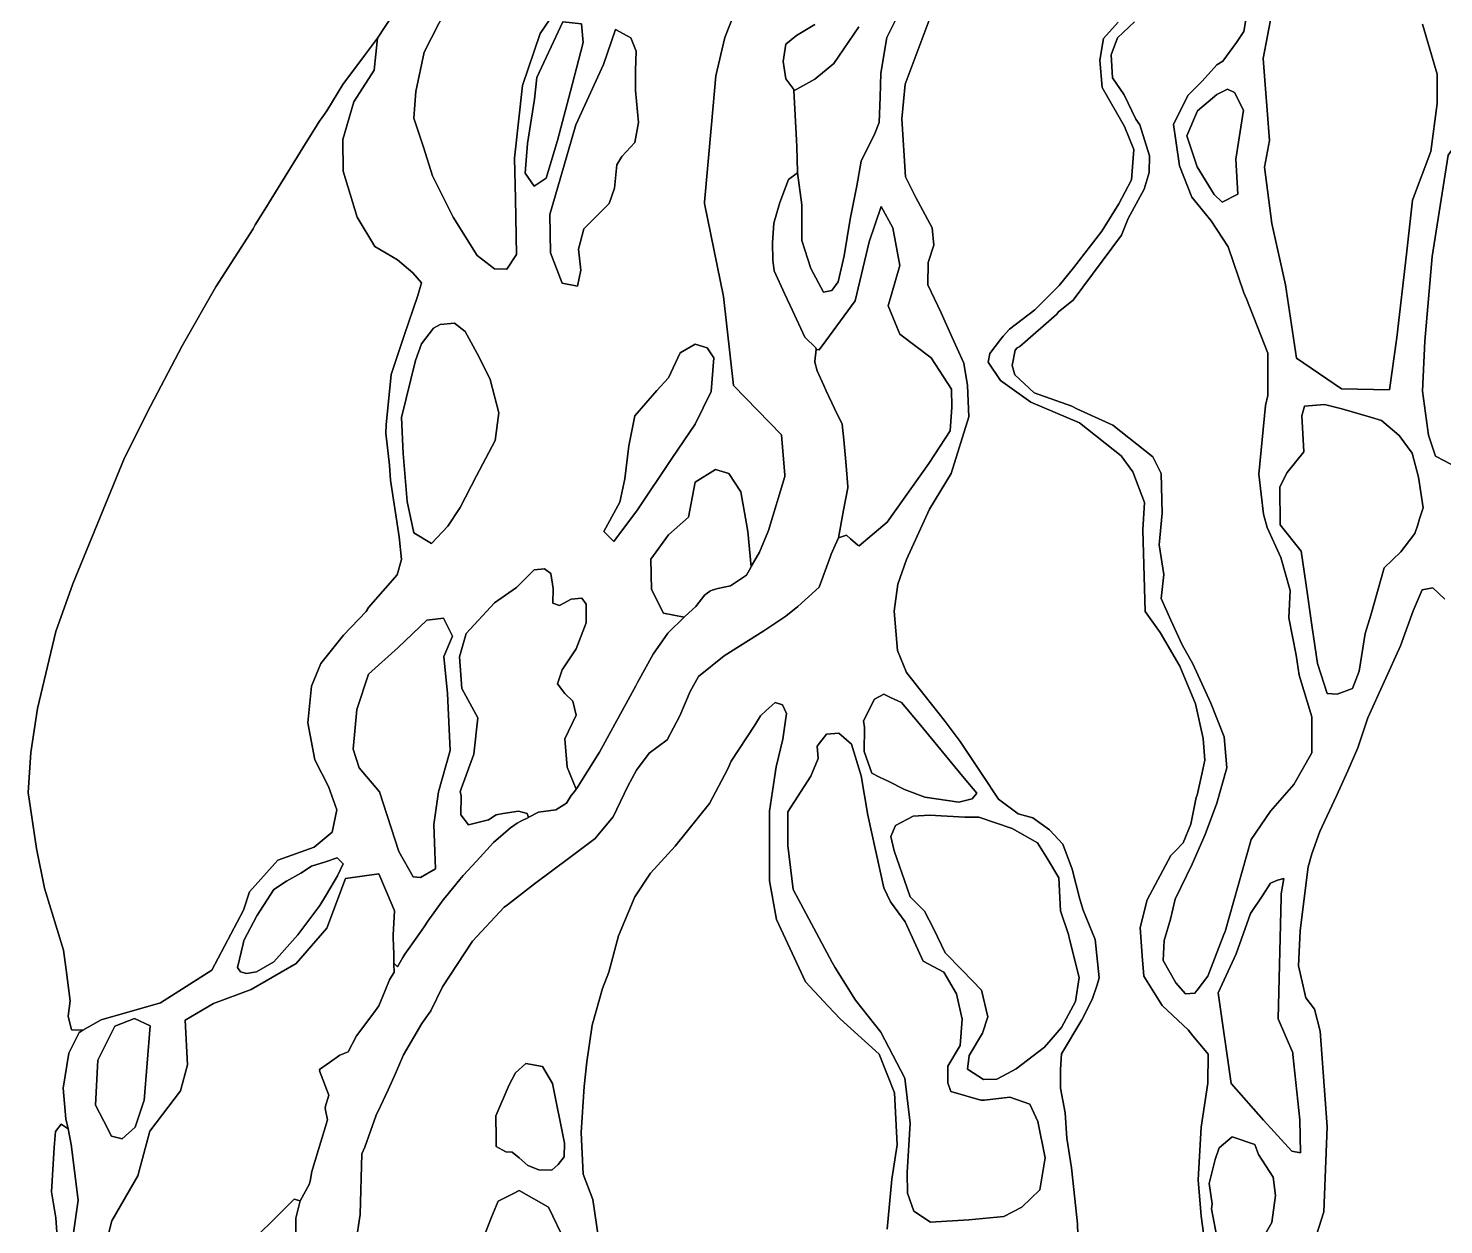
# Model space of a CAD drawing. Header units: inches. Extents: x 288635 to 1232953, y 676945 to 1655780.
# Drawn here: x 493384 to 509250, y 1439270 to 1452679 of the extents above; entities that cross this region are included whole.
import ezdxf

# ---------------------------------------------------------------- set-up
doc = ezdxf.new("R2010")
doc.units = ezdxf.units.IN
doc.header["$MEASUREMENT"] = 0

msp = doc.modelspace()

# ---------------------------------------------------------------- linework, layer by layer
at = {"color": 1}
for points in [[(501535.1096, 1453451.1241), (501191.1505, 1452577.9973), (501091.5059, 1452147.4972), (501042.5706, 1451601.0535), (500964.5056, 1450729.3277), (500965.3454, 1450725.2242), (500964.5056, 1450715.8468), (501178.0565, 1449672.3492), (501289.1683, 1448677.4665), (501825.3049, 1448123.0308), (501862.8955, 1447671.9439), (501864.1106, 1447657.3629), (501679.7838, 1447051.7178), (501579.6001, 1446806.8245), (501488.7631, 1446646.1076), (501487.6825, 1446644.1957), (501450.7826, 1447039.236), (501435.1828, 1447125.8901), (501370.6009, 1447484.6318), (501237.2926, 1447688.1025), (501086.7174, 1447735.1572), (500860.8547, 1447593.993), (500785.5671, 1447198.7332), (500559.7044, 1447001.1033), (500362.0745, 1446728.1859), (500371.4854, 1446389.3918), (500503.2387, 1446125.8853), (500736.3631, 1446081.0536), (500551.7266, 1445901.2479), (500387.6846, 1445663.1224), (500212.6724, 1445346.883), (500193.1175, 1445311.5481), (499788.0091, 1444564.6295), (499528.8615, 1444157.2258), (499525.3542, 1444152.4107), (499425.5744, 1444398.9448), (499399.116, 1444716.4454), (499526.3477, 1444980.2444), (499486.6601, 1445136.3488), (499396.7016, 1445223.6615), (499314.6806, 1445332.1409), (499367.5974, 1445488.2454), (499526.3477, 1445723.725), (499637.2415, 1446014.7673), (499637.2415, 1446224.5735), (499589.8478, 1446292.5803), (499470.7851, 1446279.3511), (499338.4932, 1446210.5593), (499264.4097, 1446237.0177), (499268.5308, 1446399.5417), (499240.3657, 1446568.5325), (499171.8053, 1446620.6643), (499056.1352, 1446609.4726), (498856.9505, 1446411.6431), (498610.8876, 1446239.6635), (498293.3869, 1445895.7045), (498216.3786, 1445636.516), (498244.6114, 1445278.9), (498423.4194, 1444949.5169), (498376.3647, 1444544.8462), (498291.6662, 1444309.5725), (498237.3689, 1444154.4375), (498225.7895, 1444121.3536), (498236.26, 1444080.6351), (498233.0195, 1443864.9705), (498320.1874, 1443752.5896), (498544.1701, 1443807.8204), (498626.7203, 1443864.9705), (498706.0954, 1443877.6705), (498877.5458, 1443906.2455), (498975.971, 1443877.6705), (498991.6315, 1443835.9267), (498905.4446, 1443791.4424), (498864.7703, 1443770.4489), (498788.6158, 1443717.0509), (498597.6028, 1443554.2764), (498407.2331, 1443345.9733), (498259.372, 1443184.1833), (498222.9623, 1443140.208), (498222.9599, 1443140.205), (498055.6424, 1442938.1203), (498035.9663, 1442910.7064), (497864.2156, 1442671.4132), (497820.1628, 1442610.0363), (497742.0312, 1442498.1441), (497605.8499, 1442303.119), (497583.9622, 1442266.415), (497521.1629, 1442161.1054), (497482.8442, 1442201.8927), (497483.1407, 1442188.0962), (497482.8442, 1442188.4118), (497479.7658, 1442331.6304), (497479.0347, 1442365.6451), (497474.2354, 1442515.5941), (497489.714, 1442788.9452), (497463.5312, 1442850.0385), (497311.7898, 1443204.1018), (496941.3724, 1443151.185), (496729.7053, 1442595.5589), (496385.7463, 1442198.6831), (495883.0369, 1441907.6409), (495459.7027, 1441748.8906), (495142.2021, 1441563.6819), (495168.6605, 1441060.9725), (495089.2853, 1440769.9303), (494745.3263, 1440320.1377), (494613.0344, 1439817.4284), (494321.9921, 1439314.719), (494083.8666, 1438388.6755)], [(496383.6206, 1439184.5878), (496383.6206, 1439343.7614), (496432.7274, 1439536.8018), (496532.8014, 1439721.6633), (496542.5882, 1439757.5482), (496562.3592, 1439868.2661), (496739.3217, 1440446.5116), (496712.1811, 1440572.4995), (496713.8816, 1440578.0868), (496712.1811, 1440585.9804), (496753.8733, 1440722.9687), (496648.7874, 1440996.1917), (496652.8595, 1440999.0851), (496648.7874, 1441009.6726), (496761.6789, 1441089.885), (496876.9594, 1441171.7948), (496967.8307, 1441206.7453), (497062.9563, 1441388.3486), (497255.3808, 1441643.8549), (497314.4111, 1441722.2368), (497385.0471, 1441895.183), (497433.8704, 1442014.7226), (497484.7438, 1442100.0334), (497482.8442, 1442188.4118), (497483.1407, 1442188.0962), (497482.8442, 1442201.8927), (497521.1629, 1442161.1054), (497583.9622, 1442266.415), (497605.8499, 1442303.119), (497742.0312, 1442498.1441), (497820.1628, 1442610.0363), (497864.2156, 1442671.4132), (498035.9663, 1442910.7064), (498055.6424, 1442938.1203), (498222.9599, 1443140.205), (498222.9623, 1443140.208), (498259.372, 1443184.1833), (498407.2331, 1443345.9733), (498597.6028, 1443554.2764), (498788.6158, 1443717.0509), (498864.7703, 1443770.4489), (498905.4446, 1443791.4424), (498991.6315, 1443835.9267), (498995.8685, 1443838.1136), (499101.8664, 1443892.8232), (499296.3182, 1443918.7501), (499417.883, 1443994.4307), (499470.9174, 1444080.3953), (499493.8627, 1444109.177), (499525.3542, 1444152.4107), (499528.8615, 1444157.2258), (499788.0091, 1444564.6295), (500193.1175, 1445311.5481), (500212.6724, 1445346.883), (500387.6846, 1445663.1224), (500551.7266, 1445901.2479), (500736.3631, 1446081.0536), (500747.9233, 1446092.3114), (500867.0941, 1446199.2196), (500967.2046, 1446329.6062), (500975.2162, 1446335.3288), (500993.1064, 1446348.1075), (501020.8677, 1446367.937), (501030.2517, 1446374.6398), (501049.4024, 1446381.3425), (501086.2823, 1446394.2505), (501114.0472, 1446400.1401), (501254.1773, 1446429.8646), (501433.8492, 1446548.9492), (501487.6825, 1446644.1957), (501488.7631, 1446646.1076), (501579.6001, 1446806.8245), (501679.7838, 1447051.7178), (501864.1106, 1447657.3629), (501862.8955, 1447671.9439), (501825.3049, 1448123.0308), (501289.1683, 1448677.4665), (501178.0565, 1449672.3492), (500964.5056, 1450715.8468), (500965.3454, 1450725.2242), (500964.5056, 1450729.3277), (501042.5706, 1451601.0535), (501091.5059, 1452147.4972), (501191.1505, 1452577.9973), (501535.1096, 1453451.1241)], [(497557.424, 1452960.5367), (497297.147, 1452567.0722), (497153.8241, 1452375.9838), (496909.7544, 1452050.5725), (496731.6342, 1451755.2142), (496678.1889, 1451679.2608), (496655.0734, 1451649.2107), (496640.5258, 1451625.7362), (496462.6151, 1451338.6529), (496294.2619, 1451066.9921), (496077.8007, 1450717.7025), (496072.1137, 1450708.5257), (495927.4678, 1450475.1198), (495903.3145, 1450430.9776), (495484.6296, 1449780.0774), (495108.7088, 1449119.676), (494753.1081, 1448444.0347), (494463.5476, 1447864.9135), (493884.4264, 1446452.6707), (493691.386, 1445919.2696), (493488.1856, 1445055.6679), (493411.0968, 1444561.9331), (493383.9265, 1444115.63), (493474.2156, 1443487.2148), (493564.5828, 1443041.0786), (493779.814, 1442347.5467), (493807.7122, 1442128.3462), (493851.9908, 1441780.4427), (493831.0227, 1441605.7085), (493868.7863, 1441452.5865), (493996.6325, 1441450.6603), (493952.2668, 1441424.9478), (493837.142, 1441192.9768), (493773.6419, 1440798.7469), (493804.8726, 1440457.8619), (493829.0012, 1440343.805), (493750.676, 1440396.7911), (493687.141, 1440315.9065), (493674.2744, 1440135.7746), (493644.3099, 1439639.6958), (493690.6721, 1439348.2766), (493718.3334, 1438977.6154)], [(493888.5069, 1439154.0291), (493941.4236, 1439545.6132), (493865.5763, 1440170.9131), (493829.0012, 1440343.805), (493804.8726, 1440457.8619), (493773.6419, 1440798.7469), (493837.142, 1441192.9768), (493952.2668, 1441424.9478), (493996.6325, 1441450.6603), (494198.9519, 1441567.9159), (494865.7033, 1441758.4162), (495440.9774, 1442123.0989), (495795.1404, 1442793.8597), (495864.1439, 1443000.8701), (496179.3861, 1443355.2659), (496587.7559, 1443501.2065), (496790.9563, 1443670.5401), (496841.7564, 1443920.3073), (496748.6229, 1444182.7745), (496596.2226, 1444479.1084), (496515.7891, 1444893.9759), (496558.1225, 1445304.6101), (496663.956, 1445558.6106), (496917.9565, 1445876.1112), (497169.3637, 1446144.2408), (497198.0988, 1446188.6495), (497519.0911, 1446553.4459), (497565.6578, 1446727.0129), (497540.2578, 1446981.0134), (497444.2889, 1447614.6026), (497432.1667, 1447784.3137), (497392.0908, 1448140.9491), (497393.6754, 1448236.0256), (497450.5935, 1448799.6354), (497597.9138, 1449236.5163), (497750.3141, 1449683.5572), (497790.9542, 1449825.7974), (497694.434, 1449937.5577), (497521.7137, 1450084.878), (497269.3239, 1450232.2199), (497071.0021, 1450562.8128), (496912.2518, 1451078.7513), (496909.104, 1451434.0096), (497033.4738, 1451855.6271), (497262.0743, 1452211.2278), (497297.147, 1452567.0722), (497557.424, 1452960.5367)], [(499380.0101, 1453000.6112), (499121.2545, 1452622.4923), (498924.0937, 1452038.0646), (498835.4457, 1451223.611), (498843.7058, 1450769.3079), (498856.8271, 1450143.3197), (498746.7602, 1449978.2194), (498611.2933, 1449982.4528), (498416.5595, 1450134.8531), (498146.3191, 1450561.2224), (497915.3129, 1451024.2053), (497813.4906, 1451346.6425), (497705.3581, 1451671.5561), (497726.5248, 1451972.1234), (497823.1046, 1452412.2761), (498067.4058, 1452894.8119)], [(498067.4058, 1452894.8119), (497823.1046, 1452412.2761), (497726.5248, 1451972.1234), (497705.3581, 1451671.5561), (497813.4906, 1451346.6425), (497915.3129, 1451024.2053), (498146.3191, 1450561.2224), (498416.5595, 1450134.8531), (498611.2933, 1449982.4528), (498746.7602, 1449978.2194), (498856.8271, 1450143.3197), (498843.7058, 1450769.3079), (498835.4457, 1451223.611), (498924.0937, 1452038.0646), (499121.2545, 1452622.4923), (499380.0101, 1453000.6112)], [(507062.0768, 1452948.8554), (507009.1601, 1452641.9381), (506927.9357, 1452519.3118), (506773.5993, 1452311.6957), (506708.5928, 1452269.404), (506543.4925, 1452085.2536), (506384.7421, 1451928.62), (506323.6146, 1451805.571), (506221.7585, 1451600.536), (506246.5342, 1451420.1693), (506289.7199, 1451139.4625), (506427.0756, 1450787.7344), (506642.976, 1450521.0338), (506835.593, 1450231.0499), (507008.907, 1449713.353), (507040.2858, 1449647.4574), (507278.4113, 1449038.9145), (507278.4113, 1448562.6636), (507252.7001, 1448453.391), (507177.0378, 1447681.6853), (507228.3945, 1447232.6952), (507271.3576, 1447084.7111), (507426.1442, 1446749.1263), (507527.7444, 1446376.5922), (507514.2704, 1446072.1115), (507595.9119, 1445652.2411), (507631.0661, 1445429.5981), (507771.1616, 1444962.6561), (507773.2783, 1444558.3719), (507570.0778, 1444202.7712), (507310.2628, 1443906.8419), (507093.2026, 1443588.487), (506802.1603, 1442556.6099), (506786.5817, 1442524.1546), (506606.9926, 1442056.4669), (506486.9088, 1441899.8358), (506483.8271, 1441895.8163), (506460.9423, 1441865.9665), (506357.2254, 1441857.4998), (506247.1585, 1441982.3834), (506105.3416, 1442232.1506), (506115.9249, 1442454.401), (506185.7751, 1442693.5849), (506240.8085, 1442920.0686), (506431.3089, 1443311.6528), (506577.3592, 1443641.8534), (506706.4761, 1443993.2208), (506820.1333, 1444390.3323), (506808.0763, 1444522.3885), (506789.0263, 1444738.2889), (506638.7426, 1445117.173), (506439.7756, 1445555.3239), (506319.1253, 1445769.1077), (506192.1251, 1446044.2749), (506084.1749, 1446289.8087), (506111.6916, 1446556.5092), (506060.8915, 1446888.8266), (506094.7582, 1447246.544), (506081.1693, 1447687.8832), (505991.1617, 1447876.081), (505539.5974, 1448232.4199), (505138.5893, 1448415.4888), (505082.9055, 1448444.2908), (504660.405, 1448591.9529), (504440.8004, 1448795.6825), (504411.6962, 1448901.516), (504446.0921, 1449073.4955), (504470.1826, 1449096.856), (504499.0188, 1449112.0972), (504912.5306, 1449477.1263), (504932.4748, 1449500.0326), (505095.5886, 1449632.2791), (505637.5184, 1450362.7064), (505713.4488, 1450547.2276), (505890.8909, 1450875.2587), (505949.2732, 1451063.8784), (505953.5972, 1451249.0545), (505842.0135, 1451598.7815), (505798.4243, 1451661.9195), (505667.1907, 1451932.8533), (505535.9571, 1452123.3537), (505521.1404, 1452383.7042), (505595.2239, 1452574.2046), (505785.7243, 1452752.005)], [(505785.7243, 1452752.005), (505595.2239, 1452574.2046), (505521.1404, 1452383.7042), (505535.9571, 1452123.3537), (505667.1907, 1451932.8533), (505798.4243, 1451661.9195), (505842.0135, 1451598.7815), (505953.5972, 1451249.0545), (505949.2732, 1451063.8784), (505890.8909, 1450875.2587), (505713.4488, 1450547.2276), (505637.5184, 1450362.7064), (505095.5886, 1449632.2791), (504932.4748, 1449500.0326), (504912.5306, 1449477.1263), (504499.0188, 1449112.0972), (504470.1826, 1449096.856), (504446.0921, 1449073.4955), (504411.6962, 1448901.516), (504440.8004, 1448795.6825), (504660.405, 1448591.9529), (505082.9055, 1448444.2908), (505138.5893, 1448415.4888), (505539.5974, 1448232.4199), (505991.1617, 1447876.081), (506081.1693, 1447687.8832), (506094.7582, 1447246.544), (506060.8915, 1446888.8266), (506111.6916, 1446556.5092), (506084.1749, 1446289.8087), (506192.1251, 1446044.2749), (506319.1253, 1445769.1077), (506439.7756, 1445555.3239), (506638.7426, 1445117.173), (506789.0263, 1444738.2889), (506808.0763, 1444522.3885), (506820.1333, 1444390.3323), (506706.4761, 1443993.2208), (506577.3592, 1443641.8534), (506431.3089, 1443311.6528), (506240.8085, 1442920.0686), (506185.7751, 1442693.5849), (506115.9249, 1442454.401), (506105.3416, 1442232.1506), (506247.1585, 1441982.3834), (506357.2254, 1441857.4998), (506460.9423, 1441865.9665), (506483.8271, 1441895.8163), (506486.9088, 1441899.8358), (506606.9926, 1442056.4669), (506786.5817, 1442524.1546), (506802.1603, 1442556.6099), (507093.2026, 1443588.487), (507310.2628, 1443906.8419), (507570.0778, 1444202.7712), (507773.2783, 1444558.3719), (507771.1616, 1444962.6561), (507631.0661, 1445429.5981), (507595.9119, 1445652.2411), (507514.2704, 1446072.1115), (507527.7444, 1446376.5922), (507426.1442, 1446749.1263), (507271.3576, 1447084.7111), (507228.3945, 1447232.6952), (507177.0378, 1447681.6853), (507252.7001, 1448453.391), (507252.7001, 1448453.391), (507278.4113, 1448562.6636), (507278.4113, 1449038.9145), (507040.2858, 1449647.4574), (507008.907, 1449713.353), (506835.593, 1450231.0499), (506642.976, 1450521.0338), (506427.0756, 1450787.7344), (506289.7199, 1451139.4625), (506246.5342, 1451420.1693), (506221.7585, 1451600.536), (506323.6146, 1451805.571), (506384.7421, 1451928.62), (506543.4925, 1452085.2536), (506708.5928, 1452269.404), (506773.5993, 1452311.6957), (506927.9357, 1452519.3118), (507009.1601, 1452641.9381), (507062.0768, 1452948.8554)], [(497053.6807, 1439063.7068), (497103.9516, 1439383.8533), (497122.2938, 1440064.4649), (497157.6386, 1440137.6349), (497283.8687, 1440497.7513), (497331.4987, 1440598.615), (497418.8064, 1440783.5019), (497498.2806, 1440964.4586), (497590.7859, 1441175.086), (497794.5155, 1441524.3367), (497897.3704, 1441669.0096), (498027.1706, 1441937.7187), (498363.6078, 1442447.4721), (498716.6536, 1442830.8345), (498756.3412, 1442854.647), (499056.5805, 1443090.6732), (499456.1022, 1443384.3613), (499739.2069, 1443598.6742), (499787.7248, 1443657.4065), (499940.2906, 1443842.0914), (500104.3326, 1444186.0504), (500202.2287, 1444365.9674), (500342.4581, 1444556.4678), (500546.1877, 1444704.6348), (500686.4171, 1444971.8645), (500802.834, 1445247.0317), (500898.0842, 1445413.7195), (501182.9533, 1445645.5197), (501628.3357, 1445927.0122), (501877.0445, 1446091.0542), (502009.3364, 1446199.5336), (502247.4619, 1446416.4923), (502371.8163, 1446752.5139), (502383.1639, 1446787.1798), (502428.6039, 1446884.8192), (502467.5736, 1446968.5554), (502555.2038, 1446997.7655), (502599.6539, 1446958.3954), (502682.6166, 1446886.9814), (502698.6083, 1446879.1261), (503011.8756, 1447145.8266), (503477.5432, 1447801.9946), (503542.5981, 1447900.1477), (503718.8436, 1448166.062), (503735.777, 1448432.7625), (503731.5437, 1448635.9629), (503502.9432, 1448987.3303), (503154.217, 1449252.8791), (503021.9251, 1449570.3797), (503154.217, 1450020.1723), (503074.8418, 1450443.5064), (502942.5499, 1450681.6319), (502810.258, 1450284.7561), (502651.5077, 1449623.2965), (502324.6658, 1449177.1313), (502250.8039, 1449076.304), (502214.4758, 1449081.0388), (502213.3531, 1449082.1436), (502214.4758, 1449094.5197), (502090.1977, 1449216.8174), (501950.4974, 1449516.538), (501861.5972, 1449707.0384), (501743.487, 1449962.3089), (501728.2315, 1450080.8853), (501724.2854, 1450274.7659), (501741.928, 1450494.3608), (501806.9871, 1450727.3396), (501906.0473, 1450983.8801), (502006.2175, 1451058.9556), (502054.0706, 1450701.4382), (502053.4734, 1450299.8991), (502155.7416, 1449986.7706), (502299.5364, 1449720.4604), (502392.1408, 1449741.6271), (502463.5784, 1449839.5231), (502529.7244, 1450130.5654), (502595.8704, 1450540.6704), (502669.9538, 1450913.7336), (502720.2248, 1451191.5467), (502873.6834, 1451501.1098), (502921.3085, 1451625.4642), (502934.5377, 1451908.5689), (502939.8294, 1452178.4445), (503008.193, 1452576.6782), (503114.4547, 1452794.9249)], [(502202.3939, 1452720.4457), (501995.1592, 1452598.0745), (501876.6256, 1452500.7076), (501845.9027, 1452308.1778), (501874.5089, 1452112.0211), (501964.3704, 1451992.0075), (501965.099, 1451978.9314), (501968.7243, 1451913.87), (501995.9285, 1451425.6433), (501998.075, 1451351.957), (502006.2175, 1451072.4365), (502005.8332, 1451072.1485), (502006.2175, 1451058.9556), (501906.0473, 1450983.8801), (501806.9871, 1450727.3396), (501741.928, 1450494.3608), (501724.2854, 1450274.7659), (501728.2315, 1450080.8853), (501743.487, 1449962.3089), (501861.5972, 1449707.0384), (501950.4974, 1449516.538), (502090.1977, 1449216.8174), (502214.4758, 1449094.5197), (502213.3531, 1449082.1436), (502214.4758, 1449081.0388), (502202.3871, 1448947.7839), (502201.4855, 1448937.8452), (502225.8851, 1448841.9855), (502301.3919, 1448677.0197), (502329.0146, 1448616.6701), (502420.6188, 1448416.5347), (502507.4023, 1448242.9677), (502524.2403, 1448067.3715), (502551.8524, 1447779.4167), (502570.502, 1447538.6976), (502571.2548, 1447528.9807), (502521.4259, 1447279.8364), (502467.5736, 1446968.5554), (502428.6039, 1446884.8192), (502383.1639, 1446787.1798), (502371.8163, 1446752.5139), (502247.4619, 1446416.4923), (502009.3364, 1446199.5336), (501877.0445, 1446091.0542), (501628.3357, 1445927.0122), (501182.9533, 1445645.5197), (500898.0842, 1445413.7195), (500802.834, 1445247.0317), (500686.4171, 1444971.8645), (500546.1877, 1444704.6348), (500342.4581, 1444556.4678), (500202.2287, 1444365.9674), (500104.3326, 1444186.0504), (499940.2906, 1443842.0914), (499787.7248, 1443657.4065), (499739.2069, 1443598.6742), (499456.1022, 1443384.3613), (499056.5805, 1443090.6732), (498756.3412, 1442854.647), (498716.6536, 1442830.8345), (498363.6078, 1442447.4721), (498027.1706, 1441937.7187), (497897.3704, 1441669.0096), (497794.5155, 1441524.3367), (497590.7859, 1441175.086), (497498.2806, 1440964.4586), (497418.8064, 1440783.5019), (497331.4987, 1440598.615), (497283.8687, 1440497.7513), (497157.6386, 1440137.6349), (497122.2938, 1440064.4649), (497103.9516, 1439383.8533), (497053.6807, 1439063.7068)], [(502693.7664, 1452697.0289), (502412.3708, 1452285.9312), (502201.7151, 1452110.3848), (501965.099, 1451978.9314), (501964.3704, 1451992.0075), (501874.5089, 1452112.0211), (501845.9027, 1452308.1778), (501876.6256, 1452500.7076), (501995.1592, 1452598.0745), (502202.3939, 1452720.4457)], [(503114.4547, 1452794.9249), (503008.193, 1452576.6782), (502939.8294, 1452178.4445), (502934.5377, 1451908.5689), (502921.3085, 1451625.4642), (502873.6834, 1451501.1098), (502720.2248, 1451191.5467), (502669.9538, 1450913.7336), (502595.8704, 1450540.6704), (502529.7244, 1450130.5654), (502463.5784, 1449839.5231), (502392.1408, 1449741.6271), (502392.1408, 1449741.6271), (502299.5364, 1449720.4604), (502155.7416, 1449986.7706), (502053.4734, 1450299.8991), (502054.0706, 1450701.4382), (502006.2175, 1451058.9556), (502005.8332, 1451072.1485), (502006.2175, 1451072.4365), (501998.075, 1451351.957), (501995.9285, 1451425.6433), (501968.7243, 1451913.87), (501965.099, 1451978.9314), (502201.7151, 1452110.3848), (502412.3708, 1452285.9312), (502693.7664, 1452697.0289)], [(505156.0941, 1438917.3911), (505145.5107, 1439281.4584), (505115.8773, 1439558.7423), (505077.7772, 1439905.8764), (505026.9771, 1440240.3104), (505007.9271, 1440523.9443), (504952.8937, 1440799.1115), (504952.8937, 1441008.6619), (504965.5937, 1441184.3456), (505192.0775, 1441567.463), (505310.611, 1441796.0635), (505363.6915, 1441958.174), (505388.9279, 1442035.2473), (505344.4778, 1442467.0482), (505208.9048, 1442793.6407), (505173.0274, 1442917.8991), (505086.2439, 1443254.4497), (504982.527, 1443535.967), (504830.1267, 1443694.7173), (504643.8597, 1443830.1842), (504478.7594, 1443876.751), (504258.6256, 1444039.7346), (504076.5919, 1444314.9018), (503828.9414, 1444687.4359), (503649.0244, 1444926.6197), (503437.3573, 1445193.3203), (503229.9235, 1445460.0208), (503126.0201, 1445704.4193), (503089.1704, 1446146.6164), (503130.44, 1446450.6228), (503229.9235, 1446725.79), (503486.4653, 1447291.0613), (503727.9484, 1447688.7983), (503926.3863, 1448323.7995), (503911.4916, 1448675.2439), (503871.2748, 1448927.1277), (503740.0412, 1449214.995), (503615.1576, 1449492.2789), (503469.1074, 1449803.4295), (503471.4232, 1450054.5414), (503535.9817, 1450248.2168), (503517.7208, 1450442.2411), (503331.0726, 1450784.4295), (503216.5143, 1451013.5461), (503176.4275, 1451663.0256), (503212.0099, 1452054.432), (503491.7421, 1452800.3846)], [(503491.7421, 1452800.3846), (503212.0099, 1452054.432), (503176.4275, 1451663.0256), (503216.5143, 1451013.5461), (503331.0726, 1450784.4295), (503517.7208, 1450442.2411), (503535.9817, 1450248.2168), (503471.4232, 1450054.5414), (503469.1074, 1449803.4295), (503615.1576, 1449492.2789), (503740.0412, 1449214.995), (503871.2748, 1448927.1277), (503911.4916, 1448675.2439), (503926.3863, 1448323.7995), (503727.9484, 1447688.7983), (503486.4653, 1447291.0613), (503229.9235, 1446725.79), (503130.44, 1446450.6228), (503089.1704, 1446146.6164), (503126.0201, 1445704.4193), (503229.9235, 1445460.0208), (503437.3573, 1445193.3203), (503649.0244, 1444926.6197), (503828.9414, 1444687.4359), (504076.5919, 1444314.9018), (504258.6256, 1444039.7346), (504478.7594, 1443876.751), (504643.8597, 1443830.1842), (504830.1267, 1443694.7173), (504982.527, 1443535.967), (505086.2439, 1443254.4497), (505173.0274, 1442917.8991), (505208.9048, 1442793.6407), (505344.4778, 1442467.0482), (505388.9279, 1442035.2473), (505363.6915, 1441958.174), (505310.611, 1441796.0635), (505192.0775, 1441567.463), (504965.5937, 1441184.3456), (504952.8937, 1441008.6619), (504952.8937, 1440799.1115), (505007.9271, 1440523.9443), (505026.9771, 1440240.3104), (505077.7772, 1439905.8764), (505115.8773, 1439558.7423), (505145.5107, 1439281.4584), (505156.0941, 1438917.3911)], [(505599.6777, 1452748.5654), (505438.2816, 1452563.3567), (505395.9481, 1452322.5854), (505419.7607, 1452015.6681), (505672.6398, 1451578.1811), (505776.9489, 1451322.4584), (505752.015, 1450982.8674), (505610.2611, 1450711.2696), (505417.1149, 1450406.9982), (505099.6142, 1449994.2474), (504940.8639, 1449798.4553), (504668.3425, 1449523.2881), (504384.0566, 1449306.146), (504312.392, 1449228.2497), (504283.5745, 1449190.7453), (504162.9874, 1449033.808), (504141.8206, 1448935.9119), (504283.5745, 1448732.1823), (504620.2354, 1448488.88), (505165.7602, 1448258.5772), (505632.9522, 1447887.2362), (505763.7197, 1447708.2428), (505896.0116, 1447364.2838), (505876.8143, 1447057.191), (505903.6752, 1446143.9216), (506070.637, 1445909.0725), (506292.8874, 1445530.7176), (506466.3914, 1445109.1056), (506554.8255, 1444718.4452), (506573.3463, 1444477.6738), (506538.2719, 1444318.4203), (506487.0879, 1444086.0223), (506475.8063, 1444057.1913), (506417.2419, 1443758.0057), (506329.9292, 1443551.6303), (506242.4172, 1443460.7524), (506192.3456, 1443408.755), (505927.7617, 1442911.3374), (505848.3866, 1442601.7743), (505871.0777, 1442283.9816), (505887.5067, 1442053.8911), (506095.2944, 1441728.5181), (506385.4918, 1441453.4803), (506439.0718, 1441388.5539), (506577.1162, 1441221.2766), (506610.3881, 1441180.9589), (506605.0964, 1440855.5208), (506531.0129, 1440363.3948), (506499.245, 1439771.7003), (506531.3611, 1439364.8967), (506610.3881, 1438794.4125)], [(506610.3881, 1438794.4125), (506531.3611, 1439364.8967), (506499.245, 1439771.7003), (506531.0129, 1440363.3948), (506605.0964, 1440855.5208), (506610.3881, 1441180.9589), (506577.1162, 1441221.2766), (506439.0718, 1441388.5539), (506385.4918, 1441453.4803), (506095.2944, 1441728.5181), (505887.5067, 1442053.8911), (505871.0777, 1442283.9816), (505848.3866, 1442601.7743), (505927.7617, 1442911.3374), (506192.3456, 1443408.755), (506242.4172, 1443460.7524), (506329.9292, 1443551.6303), (506417.2419, 1443758.0057), (506475.8063, 1444057.1913), (506487.0879, 1444086.0223), (506538.2719, 1444318.4203), (506573.3463, 1444477.6738), (506554.8255, 1444718.4452), (506466.3914, 1445109.1056), (506292.8874, 1445530.7176), (506070.637, 1445909.0725), (505903.6752, 1446143.9216), (505876.8143, 1447057.191), (505896.0116, 1447364.2838), (505763.7197, 1447708.2428), (505632.9522, 1447887.2362), (505165.7602, 1448258.5772), (504620.2354, 1448488.88), (504283.5745, 1448732.1823), (504141.8206, 1448935.9119), (504162.9874, 1449033.808), (504283.5745, 1449190.7453), (504312.392, 1449228.2497), (504384.0566, 1449306.146), (504668.3425, 1449523.2881), (504940.8639, 1449798.4553), (505099.6142, 1449994.2474), (505417.1149, 1450406.9982), (505610.2611, 1450711.2696), (505752.015, 1450982.8674), (505776.9489, 1451322.4584), (505672.6398, 1451578.1811), (505419.7607, 1452015.6681), (505395.9481, 1452322.5854), (505438.2816, 1452563.3567), (505599.6777, 1452748.5654)], [(509011.223, 1452726.5528), (509175.8097, 1452164.2148), (509175.8097, 1451835.0413), (509107.2319, 1451300.1345), (508901.4985, 1450751.512), (508832.9207, 1450148.0274), (508723.1962, 1449215.3693), (508640.9028, 1448625.6002), (508105.996, 1448639.3157), (507598.5202, 1448982.2047), (507475.0802, 1449805.1384), (507324.209, 1450490.9164), (507241.9156, 1451121.8322), (507296.7779, 1451423.5745), (507228.2001, 1452342.5171), (507324.209, 1452849.9928)], [(507324.209, 1452849.9928), (507228.2001, 1452342.5171), (507296.7779, 1451423.5745), (507241.9156, 1451121.8322), (507324.209, 1450490.9164), (507475.0802, 1449805.1384), (507598.5202, 1448982.2047), (508105.996, 1448639.3157), (508640.9028, 1448625.6002), (508723.1962, 1449215.3693), (508832.9207, 1450148.0274), (508901.4985, 1450751.512), (509107.2319, 1451300.1345), (509175.8097, 1451835.0413), (509175.8097, 1452164.2148), (509011.223, 1452726.5528)], [(507688.0707, 1438735.7912), (507905.1107, 1439414.0409), (507944.7983, 1440366.5429), (507865.4231, 1441438.1075), (507803.5343, 1441685.6628), (507705.7953, 1441813.3637), (507621.1284, 1442170.5519), (507639.6493, 1442564.7819), (507692.5661, 1442985.4702), (507732.2536, 1443281.8042), (507771.9412, 1443427.3253), (507862.3492, 1443678.5182), (508049.7543, 1444075.5558), (508174.1087, 1444358.6605), (508287.8798, 1444615.3068), (508400.5829, 1444951.2797), (508764.3554, 1445759.6632), (508907.006, 1446149.8932), (509007.5479, 1446385.3729), (509126.6106, 1446406.5396), (509264.1942, 1446282.1852)], [(509264.1942, 1446282.1852), (509126.6106, 1446406.5396), (509007.5479, 1446385.3729), (508907.006, 1446149.8932), (508764.3554, 1445759.6632), (508400.5829, 1444951.2797), (508287.8798, 1444615.3068), (508174.1087, 1444358.6605), (508049.7543, 1444075.5558), (507862.3492, 1443678.5182), (507771.9412, 1443427.3253), (507732.2536, 1443281.8042), (507692.5661, 1442985.4702), (507639.6493, 1442564.7819), (507621.1284, 1442170.5519), (507705.7953, 1441813.3637), (507803.5343, 1441685.6628), (507865.4231, 1441438.1075), (507944.7983, 1440366.5429), (507905.1107, 1439414.0409), (507688.0707, 1438735.7912)], [(499805.2435, 1438912.2599), (499713.3403, 1439554.0321), (499605.3239, 1439835.2342), (499583.0989, 1440301.9602), (499616.6532, 1440818.0217), (499646.599, 1441095.7118), (499703.7491, 1441505.2876), (499821.2244, 1441918.0384), (499892.4941, 1442099.1823), (499999.4943, 1442508.4668), (500183.1751, 1442946.7405), (500357.8004, 1443210.266), (500636.71, 1443511.4087), (501018.2018, 1443991.3175), (501221.4022, 1444372.3183), (501262.7057, 1444464.2264), (501528.3195, 1444867.6193), (501592.8932, 1444972.1672), (501653.395, 1445032.5552), (501754.8032, 1445121.6198), (501837.3534, 1445098.3364), (501881.8035, 1444998.8529), (501841.5867, 1444713.1023), (501767.5033, 1444401.9517), (501727.2865, 1444131.0178), (501690.6527, 1443904.534), (501690.6527, 1443124.7266), (501769.5041, 1442691.0437), (502094.3793, 1441991.3126), (502349.2062, 1441720.559), (502484.4043, 1441576.911), (502920.9677, 1441180.0353), (503092.1148, 1440747.6877), (503123.7845, 1440166.1178), (503062.9059, 1439782.1058), (503012.1058, 1439219.0713)], [(503012.1058, 1439219.0713), (503062.9059, 1439782.1058), (503123.7845, 1440166.1178), (503092.1148, 1440747.6877), (502920.9677, 1441180.0353), (502484.4043, 1441576.911), (502349.2062, 1441720.559), (502094.3793, 1441991.3126), (501769.5041, 1442691.0437), (501690.6527, 1443124.7266), (501690.6527, 1443904.534), (501727.2865, 1444131.0178), (501767.5033, 1444401.9517), (501841.5867, 1444713.1023), (501881.8035, 1444998.8529), (501837.3534, 1445098.3364), (501754.8032, 1445121.6198), (501653.395, 1445032.5552), (501592.8932, 1444972.1672), (501528.3195, 1444867.6193), (501262.7057, 1444464.2264), (501221.4022, 1444372.3183), (501018.2018, 1443991.3175), (500636.71, 1443511.4087), (500357.8004, 1443210.266), (500183.1751, 1442946.7405), (499999.4943, 1442508.4668), (499892.4941, 1442099.1823), (499821.2244, 1441918.0384), (499703.7491, 1441505.2876), (499646.599, 1441095.7118), (499616.6532, 1440818.0217), (499583.0989, 1440301.9602), (499605.3239, 1439835.2342), (499713.3403, 1439554.0321), (499805.2435, 1438912.2599)], [(494083.8666, 1438388.6755), (494321.9921, 1439314.719), (494613.0344, 1439817.4284), (494745.3263, 1440320.1377), (495089.2853, 1440769.9303), (495168.6605, 1441060.9725), (495142.2021, 1441563.6819), (495459.7027, 1441748.8906), (495883.0369, 1441907.6409), (496385.7463, 1442198.6831), (496729.7053, 1442595.5589), (496941.3724, 1443151.185), (497311.7898, 1443204.1018), (497463.5312, 1442850.0385), (497489.714, 1442788.9452), (497474.2354, 1442515.5941), (497479.0347, 1442365.6451), (497479.7658, 1442331.6304), (497482.8442, 1442188.4118), (497484.7438, 1442100.0334), (497433.8704, 1442014.7226), (497385.0471, 1441895.183), (497314.4111, 1441722.2368), (497255.3808, 1441643.8549), (497062.9563, 1441388.3486), (496967.8307, 1441206.7453), (496876.9594, 1441171.7948), (496761.6789, 1441089.885), (496648.7874, 1441009.6726), (496652.8595, 1440999.0851), (496648.7874, 1440996.1917), (496753.8733, 1440722.9687), (496712.1811, 1440585.9804), (496713.8816, 1440578.0868), (496712.1811, 1440572.4995), (496739.3217, 1440446.5116), (496562.3592, 1439868.2661), (496542.5882, 1439757.5482), (496532.8014, 1439721.6633), (496532.8014, 1439721.6633), (496432.7274, 1439536.8018), (496363.3006, 1439557.1218), (496218.7641, 1439410.2288), (495536.7586, 1438739.9389)], [(495536.7586, 1438739.9389), (496218.7641, 1439410.2288), (496363.3006, 1439557.1218), (496432.7274, 1439536.8018), (496383.6206, 1439343.7614), (496383.6206, 1439184.5878)], [(498439.1294, 1438999.6702), (498576.0927, 1439355.0674), (498652.2929, 1439532.8678), (498821.8493, 1439621.332), (498885.9733, 1439654.788), (499216.174, 1439466.8277), (499404.1344, 1439070.5869)], [(499404.1344, 1439070.5869), (499216.174, 1439466.8277), (498885.9733, 1439654.788), (498821.8493, 1439621.332), (498652.2929, 1439532.8678), (498576.0927, 1439355.0674), (498439.1294, 1438999.6702)]]:
    msp.add_lwpolyline(points, dxfattribs=at)
for points in [[(499189.227, 1450999.2798), (499055.8767, 1450910.3796), (498954.2765, 1451056.4299), (498979.6766, 1451386.6306), (499058.3863, 1451885.11), (499085.9496, 1452127.6669), (499376.6244, 1452750.5414), (499584.2492, 1452729.7789), (499605.0117, 1452522.1541), (499480.4368, 1452044.617), (499314.3369, 1451421.7425), (499189.227, 1450999.2798)], [(498954.2765, 1451056.4299), (499055.8767, 1450910.3796), (499189.227, 1450999.2798), (499314.3369, 1451421.7425), (499480.4368, 1452044.617), (499605.0117, 1452522.1541), (499584.2492, 1452729.7789), (499376.6244, 1452750.5414), (499085.9496, 1452127.6669), (499058.3863, 1451885.11), (498979.6766, 1451386.6306), (498954.2765, 1451056.4299)], [(494198.9519, 1441567.9159), (493996.6325, 1441450.6603), (493868.7863, 1441452.5865), (493831.0227, 1441605.7085), (493851.9908, 1441780.4427), (493807.7122, 1442128.3462), (493779.814, 1442347.5467), (493564.5828, 1443041.0786), (493474.2156, 1443487.2148), (493383.9265, 1444115.63), (493411.0968, 1444561.9331), (493488.1856, 1445055.6679), (493691.386, 1445919.2696), (493884.4264, 1446452.6707), (494463.5476, 1447864.9135), (494753.1081, 1448444.0347), (495108.7088, 1449119.676), (495484.6296, 1449780.0774), (495903.3145, 1450430.9776), (495927.4678, 1450475.1198), (496072.1137, 1450708.5257), (496077.8007, 1450717.7025), (496294.2619, 1451066.9921), (496462.6151, 1451338.6529), (496640.5258, 1451625.7362), (496655.0734, 1451649.2107), (496678.1889, 1451679.2608), (496731.6342, 1451755.2142), (496909.7544, 1452050.5725), (497153.8241, 1452375.9838), (497297.147, 1452567.0722), (497262.0743, 1452211.2278), (497033.4738, 1451855.6271), (496909.104, 1451434.0096), (496912.2518, 1451078.7513), (497071.0021, 1450562.8128), (497269.3239, 1450232.2199), (497521.7137, 1450084.878), (497694.434, 1449937.5577), (497790.9542, 1449825.7974), (497750.3141, 1449683.5572), (497597.9138, 1449236.5163), (497450.5935, 1448799.6354), (497393.6754, 1448236.0256), (497392.0908, 1448140.9491), (497432.1667, 1447784.3137), (497444.2889, 1447614.6026), (497540.2578, 1446981.0134), (497565.6578, 1446727.0129), (497519.0911, 1446553.4459), (497198.0988, 1446188.6495), (497169.3637, 1446144.2408), (496917.9565, 1445876.1112), (496663.956, 1445558.6106), (496558.1225, 1445304.6101), (496515.7891, 1444893.9759), (496596.2226, 1444479.1084), (496748.6229, 1444182.7745), (496841.7564, 1443920.3073), (496790.9563, 1443670.5401), (496587.7559, 1443501.2065), (496179.3861, 1443355.2659), (495864.1439, 1443000.8701), (495795.1404, 1442793.8597), (495440.9774, 1442123.0989), (494865.7033, 1441758.4162), (494198.9519, 1441567.9159)], [(499579.0105, 1449966.7666), (499539.6003, 1449789.4204), (499368.8224, 1449822.2623), (499237.4548, 1450163.8179), (499230.8865, 1450590.7625), (499349.1173, 1451004.5704), (499519.8951, 1451595.7244), (499833.399, 1452273.0043), (499966.5448, 1452666.3701), (500137.3227, 1452574.4128), (500196.4381, 1452423.3401), (500189.8697, 1452206.5836), (500189.8697, 1451983.2587), (500222.7116, 1451621.9979), (500183.3013, 1451398.673), (500038.797, 1451241.032), (499979.6816, 1451149.0747), (499953.4081, 1450886.3395), (499894.2927, 1450715.5617), (499611.8524, 1450433.1214), (499552.737, 1450203.2282), (499579.0105, 1449966.7666)], [(499349.1173, 1451004.5704), (499230.8865, 1450590.7625), (499237.4548, 1450163.8179), (499368.8224, 1449822.2623), (499539.6003, 1449789.4204), (499579.0105, 1449966.7666), (499552.737, 1450203.2282), (499611.8524, 1450433.1214), (499894.2927, 1450715.5617), (499953.4081, 1450886.3395), (499979.6816, 1451149.0747), (500038.797, 1451241.032), (500183.3013, 1451398.673), (500222.7116, 1451621.9979), (500189.8697, 1451983.2587), (500189.8697, 1452206.5836), (500196.4381, 1452423.3401), (500137.3227, 1452574.4128), (499966.5448, 1452666.3701), (499833.399, 1452273.0043), (499519.8951, 1451595.7244), (499349.1173, 1451004.5704)], [(506941.177, 1450821.0746), (506766.5516, 1450731.1161), (506676.5931, 1450815.7829), (506486.2091, 1451126.3429), (506371.0276, 1451475.3835), (506491.6778, 1451754.7841), (506707.5783, 1451938.9344), (506828.2285, 1451996.0846), (506906.6084, 1451961.5467), (507007.364, 1451761.877), (506918.9189, 1451213.5175), (506941.177, 1450821.0746)], [(506676.5931, 1450815.7829), (506766.5516, 1450731.1161), (506941.177, 1450821.0746), (506918.9189, 1451213.5175), (507007.364, 1451761.877), (506906.6084, 1451961.5467), (506828.2285, 1451996.0846), (506707.5783, 1451938.9344), (506491.6778, 1451754.7841), (506371.0276, 1451475.3835), (506486.2091, 1451126.3429), (506676.5931, 1450815.7829)], [(509765.5788, 1448351.2889), (509365.098, 1447775.5979), (509257.2291, 1447832.2677), (509158.3898, 1447884.1937), (509079.8008, 1448118.1244), (509011.223, 1448611.8846), (509038.6541, 1449174.2226), (509120.9474, 1450120.5963), (509299.2497, 1451258.9878), (509504.9831, 1451547.0145), (509618.7657, 1451503.701), (509798.6827, 1451233.8254), (509930.9746, 1450895.1581), (509919.9402, 1450743.7016), (509907.9734, 1450579.4496), (509806.7255, 1450326.3297), (509669.5699, 1449846.285), (509697.001, 1449407.3871), (509779.2943, 1448872.4802), (509875.3033, 1448598.169), (509765.5788, 1448351.2889)], [(509011.223, 1448611.8846), (509079.8008, 1448118.1244), (509158.3898, 1447884.1937), (509257.2291, 1447832.2677), (509365.098, 1447775.5979), (509765.5788, 1448351.2889), (509875.3033, 1448598.169), (509779.2943, 1448872.4802), (509697.001, 1449407.3871), (509669.5699, 1449846.285), (509806.7255, 1450326.3297), (509907.9734, 1450579.4496), (509919.9402, 1450743.7016), (509930.9746, 1450895.1581), (509798.6827, 1451233.8254), (509618.7657, 1451503.701), (509504.9831, 1451547.0145), (509299.2497, 1451258.9878), (509120.9474, 1450120.5963), (509038.6541, 1449174.2226), (509011.223, 1448611.8846)], [(503154.217, 1449252.8791), (503502.9432, 1448987.3303), (503731.5437, 1448635.9629), (503735.777, 1448432.7625), (503718.8436, 1448166.062), (503542.5981, 1447900.1477), (503477.5432, 1447801.9946), (503011.8756, 1447145.8266), (502698.6083, 1446879.1261), (502682.6166, 1446886.9814), (502599.6539, 1446958.3954), (502555.2038, 1446997.7655), (502467.5736, 1446968.5554), (502521.4259, 1447279.8364), (502571.2548, 1447528.9807), (502570.502, 1447538.6976), (502551.8524, 1447779.4167), (502524.2403, 1448067.3715), (502507.4023, 1448242.9677), (502420.6188, 1448416.5347), (502329.0146, 1448616.6701), (502301.3919, 1448677.0197), (502225.8851, 1448841.9855), (502201.4855, 1448937.8452), (502202.3871, 1448947.7839), (502214.4758, 1449081.0388), (502250.8039, 1449076.304), (502324.6658, 1449177.1313), (502651.5077, 1449623.2965), (502810.258, 1450284.7561), (502942.5499, 1450681.6319), (503074.8418, 1450443.5064), (503154.217, 1450020.1723), (503021.9251, 1449570.3797), (503154.217, 1449252.8791)], [(498086.3589, 1447099.547), (497904.3252, 1446904.8133), (497705.3581, 1447023.3468), (497629.158, 1447374.7142), (497586.8245, 1447912.3486), (497565.6578, 1448318.7494), (497723.0881, 1448956.4414), (497790.0249, 1449144.2511), (497925.4919, 1449317.8181), (498000.182, 1449359.5056), (498162.1021, 1449375.4909), (498281.0926, 1449279.718), (498437.7262, 1448991.8508), (498560.4932, 1448742.0836), (498657.86, 1448369.5495), (498615.5266, 1448060.5156), (498408.0928, 1447662.5814), (498226.0591, 1447306.9807), (498086.3589, 1447099.547)], [(497705.3581, 1447023.3468), (497904.3252, 1446904.8133), (498086.3589, 1447099.547), (498226.0591, 1447306.9807), (498408.0928, 1447662.5814), (498615.5266, 1448060.5156), (498657.86, 1448369.5495), (498560.4932, 1448742.0836), (498437.7262, 1448991.8508), (498281.0926, 1449279.718), (498162.1021, 1449375.4909), (498000.182, 1449359.5056), (497925.4919, 1449317.8181), (497790.0249, 1449144.2511), (497723.0881, 1448956.4414), (497565.6578, 1448318.7494), (497586.8245, 1447912.3486), (497629.158, 1447374.7142), (497705.3581, 1447023.3468)], [(500211.4993, 1447283.4317), (499947.9928, 1446925.8158), (499835.0615, 1447038.7471), (500013.8695, 1447368.1303), (500070.3351, 1447631.6368), (500117.3899, 1447998.6637), (500183.2665, 1448337.4578), (500427.9511, 1448619.7862), (500559.7044, 1448760.9504), (500691.4576, 1449043.2788), (500860.8547, 1449137.3883), (500992.6079, 1449099.7445), (501067.8955, 1448986.8131), (501039.6627, 1448610.3753), (500860.8547, 1448243.3483), (500597.3482, 1447857.4995), (500211.4993, 1447283.4317)], [(499835.0615, 1447038.7471), (499947.9928, 1446925.8158), (500211.4993, 1447283.4317), (500597.3482, 1447857.4995), (500860.8547, 1448243.3483), (501039.6627, 1448610.3753), (501067.8955, 1448986.8131), (500992.6079, 1449099.7445), (500860.8547, 1449137.3883), (500691.4576, 1449043.2788), (500559.7044, 1448760.9504), (500427.9511, 1448619.7862), (500183.2665, 1448337.4578), (500117.3899, 1447998.6637), (500070.3351, 1447631.6368), (500013.8695, 1447368.1303), (499835.0615, 1447038.7471)], [(508227.2239, 1445281.3235), (508055.3685, 1445215.3293), (507942.7433, 1445225.4434), (507836.0631, 1445560.7241), (507774.3804, 1445963.5725), (507704.5303, 1446465.2235), (507653.7302, 1446820.8242), (507418.7797, 1447112.9248), (507412.4297, 1447538.3756), (507494.5133, 1447702.5429), (507683.6628, 1447933.0888), (507670.7172, 1448137.6303), (507658.2628, 1448334.4096), (507688.7428, 1448446.1698), (507912.2633, 1448461.4099), (508108.4504, 1448413.9828), (508428.3472, 1448320.028), (508552.3446, 1448283.6095), (508750.4649, 1448115.9692), (508897.7852, 1447917.8488), (508968.9054, 1447648.6082), (509019.7055, 1447303.1676), (508980.2286, 1447180.3505), (508959.4483, 1447115.7009), (508928.2653, 1447018.687), (508770.785, 1446810.4066), (508584.3799, 1446633.6133), (508432.4005, 1446101.6853), (508369.5526, 1445895.5441), (508303.4241, 1445474.3639), (508227.2239, 1445281.3235)], [(508968.9054, 1447648.6082), (508897.7852, 1447917.8488), (508750.4649, 1448115.9692), (508552.3446, 1448283.6095), (508428.3472, 1448320.028), (508108.4504, 1448413.9828), (507912.2633, 1448461.4099), (507688.7428, 1448446.1698), (507658.2628, 1448334.4096), (507670.7172, 1448137.6303), (507683.6628, 1447933.0888), (507494.5133, 1447702.5429), (507412.4297, 1447538.3756), (507418.7797, 1447112.9248), (507653.7302, 1446820.8242), (507704.5303, 1446465.2235), (507774.3804, 1445963.5725), (507836.0631, 1445560.7241), (507942.7433, 1445225.4434), (508055.3685, 1445215.3293), (508227.2239, 1445281.3235), (508303.4241, 1445474.3639), (508369.5526, 1445895.5441), (508432.4005, 1446101.6853), (508584.3799, 1446633.6133), (508770.785, 1446810.4066), (508928.2653, 1447018.687), (508959.4483, 1447115.7009), (508980.2286, 1447180.3505), (509019.7055, 1447303.1676), (508968.9054, 1447648.6082)], [(500747.9233, 1446092.3114), (500736.3631, 1446081.0536), (500503.2387, 1446125.8853), (500371.4854, 1446389.3918), (500362.0745, 1446728.1859), (500559.7044, 1447001.1033), (500785.5671, 1447198.7332), (500860.8547, 1447593.993), (501086.7174, 1447735.1572), (501237.2926, 1447688.1025), (501370.6009, 1447484.6318), (501435.1828, 1447125.8901), (501450.7826, 1447039.236), (501487.6825, 1446644.1957), (501433.8492, 1446548.9492), (501254.1773, 1446429.8646), (501114.0472, 1446400.1401), (501086.2823, 1446394.2505), (501049.4024, 1446381.3425), (501030.2517, 1446374.6398), (501020.8677, 1446367.937), (500993.1064, 1446348.1075), (500975.2162, 1446335.3288), (500967.2046, 1446329.6062), (500867.0941, 1446199.2196), (500747.9233, 1446092.3114)], [(499264.4097, 1446237.0177), (499338.4932, 1446210.5593), (499470.7851, 1446279.3511), (499589.8478, 1446292.5803), (499637.2415, 1446224.5735), (499637.2415, 1446014.7673), (499526.3477, 1445723.725), (499367.5974, 1445488.2454), (499314.6806, 1445332.1409), (499396.7016, 1445223.6615), (499486.6601, 1445136.3488), (499526.3477, 1444980.2444), (499399.116, 1444716.4454), (499425.5744, 1444398.9448), (499525.3542, 1444152.4107), (499493.8627, 1444109.177), (499470.9174, 1444080.3953), (499417.883, 1443994.4307), (499296.3182, 1443918.7501), (499101.8664, 1443892.8232), (498995.8685, 1443838.1136), (498991.6315, 1443835.9267), (498975.971, 1443877.6705), (498877.5458, 1443906.2455), (498706.0954, 1443877.6705), (498626.7203, 1443864.9705), (498544.1701, 1443807.8204), (498320.1874, 1443752.5896), (498233.0195, 1443864.9705), (498236.26, 1444080.6351), (498225.7895, 1444121.3536), (498237.3689, 1444154.4375), (498291.6662, 1444309.5725), (498376.3647, 1444544.8462), (498423.4194, 1444949.5169), (498244.6114, 1445278.9), (498216.3786, 1445636.516), (498293.3869, 1445895.7045), (498610.8876, 1446239.6635), (498856.9505, 1446411.6431), (499056.1352, 1446609.4726), (499171.8053, 1446620.6643), (499240.3657, 1446568.5325), (499268.5308, 1446399.5417), (499264.4097, 1446237.0177)], [(497948.3272, 1443258.5654), (497781.8471, 1443162.0153), (497698.5601, 1443169.6652), (497537.1457, 1443451.2078), (497318.8254, 1444121.1318), (497091.2152, 1444390.1256), (497027.1937, 1444598.4528), (497067.7921, 1445045.0357), (497199.0257, 1445438.7364), (497529.2264, 1445739.3037), (497850.9604, 1446044.1043), (498037.2274, 1446069.5044), (498138.8276, 1445866.304), (498043.3938, 1445638.6679), (498083.7942, 1445222.836), (498112.5769, 1444584.1535), (497980.285, 1444121.1318), (497931.3939, 1443753.8664), (497939.8605, 1443453.2991), (497948.3272, 1443258.5654)], [(497537.1457, 1443451.2078), (497698.5601, 1443169.6652), (497781.8471, 1443162.0153), (497948.3272, 1443258.5654), (497939.8605, 1443453.2991), (497931.3939, 1443753.8664), (497980.285, 1444121.1318), (498112.5769, 1444584.1535), (498083.7942, 1445222.836), (498043.3938, 1445638.6679), (498138.8276, 1445866.304), (498037.2274, 1446069.5044), (497850.9604, 1446044.1043), (497529.2264, 1445739.3037), (497199.0257, 1445438.7364), (497067.7921, 1445045.0357), (497027.1937, 1444598.4528), (497091.2152, 1444390.1256), (497318.8254, 1444121.1318), (497537.1457, 1443451.2078)], [(503964.0855, 1444043.1239), (503813.2727, 1444006.0822), (503434.9178, 1444061.6448), (503204.7299, 1444146.3117), (503020.8557, 1444239.5812), (502927.3239, 1444287.0248), (502839.6041, 1444331.5204), (502754.9373, 1444574.9375), (502755.8865, 1444842.1746), (502746.9998, 1444916.2507), (502869.3738, 1445159.3765), (502974.5419, 1445215.2305), (503049.6146, 1445180.357), (503173.7541, 1445122.6905), (503368.3421, 1444887.1366), (503873.4696, 1444275.6664), (504017.0023, 1444106.6241), (503964.0855, 1444043.1239)], [(503434.9178, 1444061.6448), (503813.2727, 1444006.0822), (503964.0855, 1444043.1239), (504017.0023, 1444106.6241), (503873.4696, 1444275.6664), (503368.3421, 1444887.1366), (503173.7541, 1445122.6905), (503049.6146, 1445180.357), (502974.5419, 1445215.2305), (502869.3738, 1445159.3765), (502746.9998, 1444916.2507), (502755.8865, 1444842.1746), (502754.9373, 1444574.9375), (502839.6041, 1444331.5204), (502927.3239, 1444287.0248), (503020.8557, 1444239.5812), (503204.7299, 1444146.3117), (503434.9178, 1444061.6448)], [(503724.6411, 1440763.3157), (504061.9856, 1440664.0967), (504103.6094, 1440664.0967), (504387.2433, 1440698.7619), (504611.6105, 1440622.5617), (504700.5106, 1440427.828), (504780.9441, 1440021.4272), (504721.6773, 1439661.5931), (504520.3771, 1439465.5318), (504319.5099, 1439361.0259), (503925.8091, 1439322.9258), (503498.2416, 1439297.5257), (503311.9745, 1439420.2927), (503240.0077, 1439623.4931), (503235.7744, 1439856.3269), (503269.6411, 1440406.6613), (503208.7457, 1440912.7798), (502939.4404, 1441426.8967), (502655.8065, 1441786.7307), (502426.6648, 1442158.0449), (502395.6751, 1442208.2623), (501958.5439, 1443025.5077), (501899.0125, 1443521.6024), (501899.0125, 1443898.6344), (502156.9818, 1444295.5102), (502236.3569, 1444493.9481), (502225.7379, 1444631.9953), (502331.929, 1444769.2152), (502469.2467, 1444777.7008), (502613.4731, 1444656.9365), (502719.3067, 1444301.3357), (502795.5068, 1443861.0682), (502973.3072, 1443044.0332), (503049.5073, 1442887.3996), (503211.4285, 1442663.0924), (503413.5747, 1442222.7649), (503646.4085, 1442099.998), (503790.3421, 1441858.6975), (503853.8423, 1441575.0636), (503828.4422, 1441278.7297), (503692.9753, 1441045.8959), (503690.5526, 1440858.7636), (503724.6411, 1440763.3157)], [(504611.6105, 1440622.5617), (504387.2433, 1440698.7619), (504103.6094, 1440664.0967), (504061.9856, 1440664.0967), (503724.6411, 1440763.3157), (503690.5526, 1440858.7636), (503692.9753, 1441045.8959), (503828.4422, 1441278.7297), (503853.8423, 1441575.0636), (503790.3421, 1441858.6975), (503646.4085, 1442099.998), (503413.5747, 1442222.7649), (503211.4285, 1442663.0924), (503049.5073, 1442887.3996), (502973.3072, 1443044.0332), (502795.5068, 1443861.0682), (502719.3067, 1444301.3357), (502613.4731, 1444656.9365), (502469.2467, 1444777.7008), (502331.929, 1444769.2152), (502225.7379, 1444631.9953), (502236.3569, 1444493.9481), (502156.9818, 1444295.5102), (501899.0125, 1443898.6344), (501899.0125, 1443521.6024), (501958.5439, 1443025.5077), (502395.6751, 1442208.2623), (502426.6648, 1442158.0449), (502655.8065, 1441786.7307), (502939.4404, 1441426.8967), (503208.7457, 1440912.7798), (503269.6411, 1440406.6613), (503235.7744, 1439856.3269), (503240.0077, 1439623.4931), (503311.9745, 1439420.2927), (503498.2416, 1439297.5257), (503925.8091, 1439322.9258), (504319.5099, 1439361.0259), (504520.3771, 1439465.5318), (504721.6773, 1439661.5931), (504780.9441, 1440021.4272), (504700.5106, 1440427.828), (504611.6105, 1440622.5617)], [(504239.2528, 1440902.5135), (504091.0858, 1440897.2218), (503913.8146, 1441013.6387), (503929.6896, 1441167.0974), (504081.8294, 1441418.1607), (504141.3567, 1441598.3691), (504069.9191, 1441899.9947), (503856.8561, 1442118.5917), (503662.4599, 1442318.0372), (503535.4597, 1442582.621), (503430.144, 1442784.2226), (503268.234, 1442946.1325), (503235.1273, 1443041.774), (503089.6399, 1443462.0711), (503053.8854, 1443619.506), (503106.2911, 1443745.9971), (503302.6502, 1443848.1311), (503486.5157, 1443858.9469), (503883.3915, 1443839.1031), (504040.8149, 1443836.7485), (504413.8781, 1443712.3941), (504696.9828, 1443550.998), (504807.53, 1443369.9589), (504937.3372, 1443157.3781), (504954.9561, 1442787.3822), (505042.7101, 1442524.12), (505055.7636, 1442471.456), (505162.6504, 1442040.2241), (505122.9629, 1441770.3486), (504964.2126, 1441481.9522), (504776.362, 1441259.4104), (504456.2115, 1441018.9304), (504358.5563, 1440966.53), (504239.2528, 1440902.5135)], [(503913.8146, 1441013.6387), (504091.0858, 1440897.2218), (504239.2528, 1440902.5135), (504358.5563, 1440966.53), (504456.2115, 1441018.9304), (504776.362, 1441259.4104), (504964.2126, 1441481.9522), (505122.9629, 1441770.3486), (505162.6504, 1442040.2241), (505055.7636, 1442471.456), (505042.7101, 1442524.12), (504954.9561, 1442787.3822), (504937.3372, 1443157.3781), (504807.53, 1443369.9589), (504696.9828, 1443550.998), (504413.8781, 1443712.3941), (504040.8149, 1443836.7485), (503883.3915, 1443839.1031), (503486.5157, 1443858.9469), (503302.6502, 1443848.1311), (503106.2911, 1443745.9971), (503053.8854, 1443619.506), (503089.6399, 1443462.0711), (503235.1273, 1443041.774), (503268.234, 1442946.1325), (503430.144, 1442784.2226), (503535.4597, 1442582.621), (503662.4599, 1442318.0372), (503856.8561, 1442118.5917), (504069.9191, 1441899.9947), (504141.3567, 1441598.3691), (504081.8294, 1441418.1607), (503929.6896, 1441167.0974), (503913.8146, 1441013.6387)], [(495941.3422, 1442104.6411), (495830.217, 1442086.1202), (495761.4252, 1442104.6411), (495729.6751, 1442152.2662), (495793.4268, 1442418.572), (495799.7578, 1442456.5583), (495943.8114, 1442730.9461), (496135.8828, 1443025.9129), (496279.9364, 1443121.9487), (496437.7094, 1443211.1247), (496559.9786, 1443288.9324), (496713.9271, 1443337.6019), (496846.219, 1443382.5812), (496915.0108, 1443316.4352), (496848.8649, 1443181.4974), (496724.9773, 1442971.5967), (496652.9243, 1442849.5184), (496404.364, 1442517.3919), (496134.4884, 1442215.7663), (495941.3422, 1442104.6411)], [(496915.0108, 1443316.4352), (496846.219, 1443382.5812), (496713.9271, 1443337.6019), (496559.9786, 1443288.9324), (496437.7094, 1443211.1247), (496279.9364, 1443121.9487), (496135.8828, 1443025.9129), (495943.8114, 1442730.9461), (495799.7578, 1442456.5583), (495793.4268, 1442418.572), (495729.6751, 1442152.2662), (495761.4252, 1442104.6411), (495830.217, 1442086.1202), (495941.3422, 1442104.6411), (496134.4884, 1442215.7663), (496404.364, 1442517.3919), (496652.9243, 1442849.5184), (496724.9773, 1442971.5967), (496848.8649, 1443181.4974), (496915.0108, 1443316.4352)], [(507639.2127, 1440446.6355), (507645.5627, 1440076.2181), (507548.1959, 1440093.1515), (507230.6952, 1440442.4022), (506867.385, 1440852.7461), (506722.1751, 1441869.215), (506921.8387, 1442304.8446), (507085.1998, 1442758.6254), (507222.2286, 1442963.3572), (507306.8954, 1443098.8241), (507385.8472, 1443132.6909), (507458.8724, 1443148.5659), (507429.4921, 1442977.7896), (507426.9377, 1442938.6431), (507393.7707, 1441578.7953), (507557.1318, 1441197.6195), (507558.1834, 1441177.989), (507639.2127, 1440446.6355)], [(506722.1751, 1441869.215), (506867.385, 1440852.7461), (507230.6952, 1440442.4022), (507548.1959, 1440093.1515), (507645.5627, 1440076.2181), (507639.2127, 1440446.6355), (507558.1834, 1441177.989), (507557.1318, 1441197.6195), (507393.7707, 1441578.7953), (507426.9377, 1442938.6431), (507429.4921, 1442977.7896), (507458.8724, 1443148.5659), (507385.8472, 1443132.6909), (507306.8954, 1443098.8241), (507222.2286, 1442963.3572), (507085.1998, 1442758.6254), (506921.8387, 1442304.8446), (506722.1751, 1441869.215)], [(494582.1855, 1440363.1713), (494436.1352, 1440234.0544), (494317.6016, 1440261.5711), (494228.7015, 1440430.9048), (494136.7834, 1440611.18), (494163.2418, 1441113.8893), (494353.585, 1441493.4736), (494573.7188, 1441582.3737), (494751.5192, 1441497.7069), (494683.7857, 1440663.7386), (494678.6931, 1440654.5537), (494582.1855, 1440363.1713)], [(494317.6016, 1440261.5711), (494436.1352, 1440234.0544), (494582.1855, 1440363.1713), (494678.6931, 1440654.5537), (494683.7857, 1440663.7386), (494751.5192, 1441497.7069), (494573.7188, 1441582.3737), (494353.585, 1441493.4736), (494163.2418, 1441113.8893), (494136.7834, 1440611.18), (494228.7015, 1440430.9048), (494317.6016, 1440261.5711)], [(499324.9356, 1439945.0189), (499251.9105, 1439881.5188), (499105.8602, 1439884.6938), (498982.0349, 1439932.3189), (498886.7847, 1440018.044), (498807.4096, 1440084.7192), (498737.5594, 1440087.8942), (498629.6092, 1440148.2193), (498628.5143, 1440240.5826), (498625.5507, 1440490.5915), (498773.6156, 1440836.0762), (498845.5096, 1440973.721), (498959.8099, 1441078.4962), (499147.1352, 1441043.5711), (499258.2605, 1440853.0707), (499394.7857, 1440183.1444), (499391.6107, 1440030.7441), (499324.9356, 1439945.0189)], [(499105.8602, 1439884.6938), (499251.9105, 1439881.5188), (499324.9356, 1439945.0189), (499391.6107, 1440030.7441), (499394.7857, 1440183.1444), (499258.2605, 1440853.0707), (499147.1352, 1441043.5711), (498959.8099, 1441078.4962), (498845.5096, 1440973.721), (498773.6156, 1440836.0762), (498625.5507, 1440490.5915), (498628.5143, 1440240.5826), (498629.6092, 1440148.2193), (498737.5594, 1440087.8942), (498807.4096, 1440084.7192), (498886.7847, 1440018.044), (498982.0349, 1439932.3189), (499105.8602, 1439884.6938)], [(493858.0744, 1439031.6574), (493791.7074, 1438743.8914), (493758.6135, 1438777.5378), (493718.3334, 1438977.6154), (493690.6721, 1439348.2766), (493644.3099, 1439639.6958), (493674.2744, 1440135.7746), (493687.141, 1440315.9065), (493750.676, 1440396.7911), (493829.0012, 1440343.805), (493865.5763, 1440170.9131), (493941.4236, 1439545.6132), (493888.5069, 1439154.0291), (493858.0744, 1439031.6574)], [(507031.7013, 1438400.1055), (506941.1391, 1438399.6869), (506854.7789, 1438526.6871), (506777.7008, 1438759.9396), (506646.4985, 1439446.169), (506653.4781, 1439504.8445), (506621.0984, 1439730.6495), (506687.1386, 1439999.8901), (506732.8587, 1440131.9703), (506880.179, 1440253.8906), (507131.1584, 1440168.002), (507174.8302, 1440058.8224), (507337.3799, 1439801.7697), (507362.7799, 1439598.5693), (507322.1398, 1439293.7687), (507200.9634, 1439077.6884), (507031.7013, 1438400.1055)], [(507131.1584, 1440168.002), (506880.179, 1440253.8906), (506732.8587, 1440131.9703), (506687.1386, 1439999.8901), (506621.0984, 1439730.6495), (506653.4781, 1439504.8445), (506646.4985, 1439446.169), (506777.7008, 1438759.9396), (506854.7789, 1438526.6871), (506941.1391, 1438399.6869), (507031.7013, 1438400.1055), (507200.9634, 1439077.6884), (507322.1398, 1439293.7687), (507362.7799, 1439598.5693), (507337.3799, 1439801.7697), (507174.8302, 1440058.8224), (507131.1584, 1440168.002)]]:
    msp.add_lwpolyline(points, close=True, dxfattribs=at)

doc.saveas('drawing.dxf')
